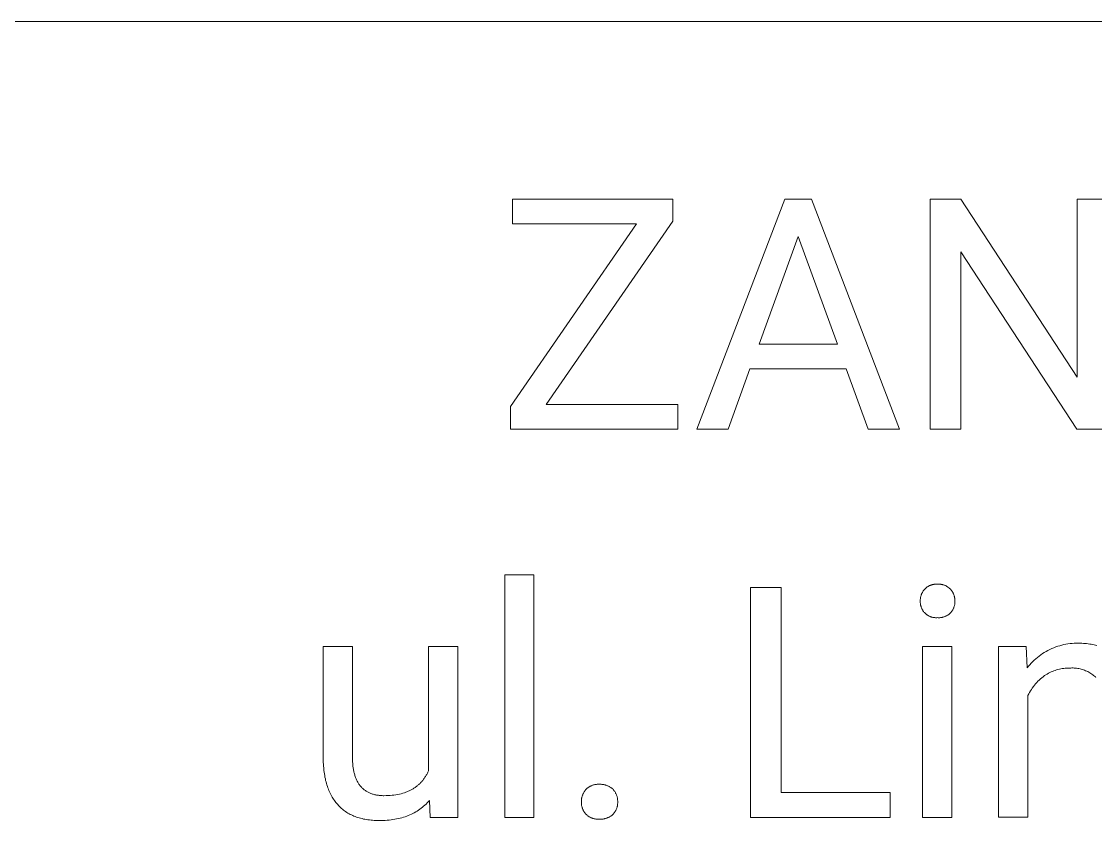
# Model space of a CAD drawing. Header units: millimetres. Extents: x 1422 to 6060, y -58 to 3182.
# Drawn here: x 4538.8 to 4743.9, y 307.9 to 460.5 of the extents above; entities that cross this region are included whole.
import ezdxf

# ---------------------------------------------------------------- set-up
doc = ezdxf.new("R2010")
doc.units = ezdxf.units.MM
doc.header["$MEASUREMENT"] = 0
doc.layers.add('Domyślny', color=7, linetype='Continuous', true_color=0x000000)

msp = doc.modelspace()

# ---------------------------------------------------------------- linework, layer by layer
at = {"layer": 'Domyślny', "color": 18, "lineweight": 15, "true_color": 0x000000}
for p, q in [((6055.35, 460.5), (4307.18, 460.5)), ((4632.56, 421.84), (4632.56, 426.58)), ((4632.56, 426.58), (4663.17, 426.58)), ((4663.17, 426.58), (4663.17, 422.36)), ((4667.78, 382.66), (4684.56, 426.58)), ((4684.56, 426.58), (4689.62, 426.58)), ((4689.62, 426.58), (4706.42, 382.66)), ((4712.33, 382.66), (4712.33, 426.58)), ((4712.33, 426.58), (4718.15, 426.58)), ((4718.15, 426.58), (4740.33, 392.59)), ((4740.33, 392.59), (4740.33, 426.58)), ((4740.33, 426.58), (4746.09, 426.58)), ((4632.17, 387.01), (4656.24, 421.84)), ((4656.24, 421.84), (4632.56, 421.84)), ((4663.17, 422.36), (4639.02, 387.4)), ((4687.09, 419.43), (4679.64, 398.89)), ((4694.58, 398.89), (4687.09, 419.43)), ((4740.27, 382.66), (4718.15, 416.5)), ((4718.15, 416.5), (4718.15, 382.66)), ((4679.64, 398.89), (4694.58, 398.89)), ((4677.9, 394.15), (4673.76, 382.66)), ((4696.29, 394.15), (4677.9, 394.15)), ((4700.49, 382.66), (4696.29, 394.15)), ((4632.17, 382.66), (4632.17, 387.01)), ((4639.02, 387.4), (4664.14, 387.4)), ((4664.14, 387.4), (4664.14, 382.66)), ((4664.14, 382.66), (4632.17, 382.66)), ((4673.76, 382.66), (4667.78, 382.66)), ((4706.42, 382.66), (4700.49, 382.66)), ((4718.15, 382.66), (4712.33, 382.66)), ((4746.09, 382.66), (4740.27, 382.66)), ((4631.08, 308.54), (4631.08, 354.87)), ((4631.08, 354.87), (4636.66, 354.87)), ((4636.66, 354.87), (4636.66, 308.54)), ((4711.91, 352.64), (4712, 352.69)), ((4712, 352.69), (4712.09, 352.74)), ((4712.09, 352.74), (4712.18, 352.79)), ((4712.18, 352.79), (4712.28, 352.83)), ((4712.28, 352.83), (4712.37, 352.87)), ((4712.37, 352.87), (4712.47, 352.9)), ((4712.47, 352.9), (4712.57, 352.94)), ((4712.57, 352.94), (4712.67, 352.97)), ((4712.67, 352.97), (4712.77, 352.99)), ((4712.77, 352.99), (4712.87, 353.01)), ((4712.87, 353.01), (4712.98, 353.03)), ((4712.98, 353.03), (4713.08, 353.05)), ((4713.08, 353.05), (4713.18, 353.06)), ((4713.18, 353.06), (4713.29, 353.07)), ((4713.29, 353.07), (4713.39, 353.07)), ((4713.39, 353.07), (4713.49, 353.07)), ((4713.49, 353.07), (4713.6, 353.07)), ((4713.6, 353.07), (4713.7, 353.06)), ((4713.7, 353.06), (4713.81, 353.07)), ((4713.81, 353.07), (4713.91, 353.07)), ((4713.91, 353.07), (4714.02, 353.07)), ((4714.02, 353.07), (4714.12, 353.06)), ((4714.12, 353.06), (4714.23, 353.05)), ((4714.23, 353.05), (4714.33, 353.04)), ((4714.33, 353.04), (4714.43, 353.03)), ((4714.43, 353.03), (4714.54, 353.01)), ((4714.54, 353.01), (4714.64, 352.99)), ((4714.64, 352.99), (4714.74, 352.96)), ((4714.74, 352.96), (4714.84, 352.93)), ((4714.84, 352.93), (4714.94, 352.9)), ((4714.94, 352.9), (4715.04, 352.86)), ((4715.04, 352.86), (4715.14, 352.82)), ((4715.14, 352.82), (4715.23, 352.78)), ((4715.23, 352.78), (4715.33, 352.74)), ((4715.33, 352.74), (4715.42, 352.69)), ((4715.42, 352.69), (4715.51, 352.64)), ((4678.02, 308.54), (4678.02, 352.46)), ((4678.02, 352.46), (4683.84, 352.46)), ((4683.84, 352.46), (4683.84, 313.28)), ((4710.48, 350.59), (4710.5, 350.69)), ((4710.5, 350.69), (4710.53, 350.8)), ((4710.53, 350.8), (4710.56, 350.9)), ((4710.56, 350.9), (4710.6, 351.01)), ((4710.6, 351.01), (4710.63, 351.11)), ((4710.63, 351.11), (4710.67, 351.21)), ((4710.67, 351.21), (4710.72, 351.31)), ((4710.72, 351.31), (4710.77, 351.41)), ((4710.77, 351.41), (4710.82, 351.5)), ((4710.82, 351.5), (4710.87, 351.6)), ((4710.87, 351.6), (4710.93, 351.69)), ((4710.93, 351.69), (4710.99, 351.78)), ((4710.99, 351.78), (4711.05, 351.87)), ((4711.05, 351.87), (4711.12, 351.95)), ((4711.12, 351.95), (4711.19, 352.04)), ((4711.19, 352.04), (4711.26, 352.12)), ((4711.26, 352.12), (4711.33, 352.19)), ((4711.33, 352.19), (4711.41, 352.27)), ((4711.41, 352.27), (4711.49, 352.33)), ((4711.49, 352.33), (4711.57, 352.4)), ((4711.57, 352.4), (4711.65, 352.47)), ((4711.65, 352.47), (4711.73, 352.53)), ((4711.73, 352.53), (4711.82, 352.58)), ((4711.82, 352.58), (4711.91, 352.64)), ((4715.51, 352.64), (4715.6, 352.58)), ((4715.6, 352.58), (4715.69, 352.52)), ((4715.69, 352.52), (4715.78, 352.46)), ((4715.78, 352.46), (4715.86, 352.4)), ((4715.86, 352.4), (4715.94, 352.33)), ((4715.94, 352.33), (4716.02, 352.26)), ((4716.02, 352.26), (4716.1, 352.19)), ((4716.1, 352.19), (4716.17, 352.12)), ((4716.17, 352.12), (4716.24, 352.04)), ((4716.24, 352.04), (4716.31, 351.95)), ((4716.31, 351.95), (4716.38, 351.87)), ((4716.38, 351.87), (4716.44, 351.78)), ((4716.44, 351.78), (4716.5, 351.69)), ((4716.5, 351.69), (4716.56, 351.6)), ((4716.56, 351.6), (4716.62, 351.5)), ((4716.62, 351.5), (4716.67, 351.41)), ((4716.67, 351.41), (4716.71, 351.31)), ((4716.71, 351.31), (4716.76, 351.21)), ((4716.76, 351.21), (4716.8, 351.11)), ((4716.8, 351.11), (4716.84, 351.01)), ((4716.84, 351.01), (4716.87, 350.9)), ((4716.87, 350.9), (4716.9, 350.8)), ((4716.9, 350.8), (4716.93, 350.69)), ((4716.93, 350.69), (4716.95, 350.59)), ((4710.41, 350.05), (4710.42, 350.16)), ((4710.41, 349.94), (4710.41, 350.05)), ((4710.41, 349.83), (4710.41, 349.94)), ((4710.41, 349.73), (4710.41, 349.83)), ((4710.41, 349.62), (4710.41, 349.73)), ((4710.42, 349.51), (4710.41, 349.62)), ((4710.42, 350.16), (4710.43, 350.27)), ((4710.43, 349.4), (4710.42, 349.51)), ((4710.43, 350.27), (4710.44, 350.37)), ((4710.44, 349.3), (4710.43, 349.4)), ((4710.44, 350.37), (4710.46, 350.48)), ((4710.46, 349.19), (4710.44, 349.3)), ((4710.46, 350.48), (4710.48, 350.59)), ((4710.48, 349.08), (4710.46, 349.19)), ((4710.5, 348.98), (4710.48, 349.08)), ((4710.53, 348.88), (4710.5, 348.98)), ((4710.56, 348.77), (4710.53, 348.88)), ((4710.59, 348.67), (4710.56, 348.77)), ((4710.63, 348.57), (4710.59, 348.67)), ((4710.67, 348.47), (4710.63, 348.57)), ((4716.8, 348.57), (4716.76, 348.47)), ((4716.84, 348.67), (4716.8, 348.57)), ((4716.88, 348.77), (4716.84, 348.67)), ((4716.91, 348.88), (4716.88, 348.77)), ((4716.93, 348.98), (4716.91, 348.88)), ((4716.96, 349.08), (4716.93, 348.98)), ((4716.95, 350.59), (4716.97, 350.48)), ((4716.98, 349.19), (4716.96, 349.08)), ((4716.97, 350.48), (4716.99, 350.37)), ((4716.99, 349.3), (4716.98, 349.19)), ((4716.99, 350.37), (4717, 350.27)), ((4717.01, 349.4), (4716.99, 349.3)), ((4717, 350.27), (4717.01, 350.16)), ((4717.01, 350.16), (4717.02, 350.05)), ((4717.02, 349.51), (4717.01, 349.4)), ((4717.02, 350.05), (4717.02, 349.94)), ((4717.02, 349.94), (4717.02, 349.83)), ((4717.02, 349.83), (4717.02, 349.73)), ((4717.02, 349.73), (4717.02, 349.62)), ((4717.02, 349.62), (4717.02, 349.51)), ((4710.72, 348.37), (4710.67, 348.47)), ((4710.76, 348.28), (4710.72, 348.37)), ((4710.82, 348.18), (4710.76, 348.28)), ((4710.87, 348.09), (4710.82, 348.18)), ((4710.93, 348), (4710.87, 348.09)), ((4710.99, 347.91), (4710.93, 348)), ((4711.05, 347.82), (4710.99, 347.91)), ((4711.12, 347.74), (4711.05, 347.82)), ((4711.19, 347.66), (4711.12, 347.74)), ((4711.26, 347.58), (4711.19, 347.66)), ((4711.33, 347.51), (4711.26, 347.58)), ((4711.41, 347.44), (4711.33, 347.51)), ((4711.49, 347.37), (4711.41, 347.44)), ((4711.57, 347.3), (4711.49, 347.37)), ((4711.65, 347.24), (4711.57, 347.3)), ((4711.74, 347.18), (4711.65, 347.24)), ((4711.82, 347.12), (4711.74, 347.18)), ((4711.91, 347.07), (4711.82, 347.12)), ((4712, 347.02), (4711.91, 347.07)), ((4712.09, 346.97), (4712, 347.02)), ((4712.19, 346.93), (4712.09, 346.97)), ((4712.28, 346.89), (4712.19, 346.93)), ((4712.38, 346.85), (4712.28, 346.89)), ((4712.48, 346.81), (4712.38, 346.85)), ((4712.58, 346.78), (4712.48, 346.81)), ((4712.67, 346.76), (4712.58, 346.78)), ((4712.78, 346.73), (4712.67, 346.76)), ((4712.88, 346.71), (4712.78, 346.73)), ((4712.98, 346.69), (4712.88, 346.71)), ((4713.08, 346.68), (4712.98, 346.69)), ((4713.18, 346.67), (4713.08, 346.68)), ((4713.29, 346.66), (4713.18, 346.67)), ((4713.39, 346.66), (4713.29, 346.66)), ((4713.49, 346.66), (4713.39, 346.66)), ((4713.6, 346.66), (4713.49, 346.66)), ((4713.7, 346.67), (4713.6, 346.66)), ((4713.81, 346.66), (4713.7, 346.67)), ((4713.92, 346.66), (4713.81, 346.66)), ((4714.03, 346.66), (4713.92, 346.66)), ((4714.14, 346.66), (4714.03, 346.66)), ((4714.24, 346.67), (4714.14, 346.66)), ((4714.35, 346.68), (4714.24, 346.67)), ((4714.46, 346.7), (4714.35, 346.68)), ((4714.57, 346.72), (4714.46, 346.7)), ((4714.67, 346.74), (4714.57, 346.72)), ((4714.78, 346.77), (4714.67, 346.74)), ((4714.88, 346.8), (4714.78, 346.77)), ((4714.98, 346.83), (4714.88, 346.8)), ((4715.09, 346.87), (4714.98, 346.83)), ((4715.19, 346.91), (4715.09, 346.87)), ((4715.29, 346.96), (4715.19, 346.91)), ((4715.38, 347.01), (4715.29, 346.96)), ((4715.48, 347.06), (4715.38, 347.01)), ((4715.57, 347.11), (4715.48, 347.06)), ((4715.67, 347.17), (4715.57, 347.11)), ((4715.76, 347.23), (4715.67, 347.17)), ((4715.84, 347.29), (4715.76, 347.23)), ((4715.93, 347.36), (4715.84, 347.29)), ((4716.01, 347.43), (4715.93, 347.36)), ((4716.09, 347.5), (4716.01, 347.43)), ((4716.17, 347.58), (4716.09, 347.5)), ((4716.24, 347.66), (4716.17, 347.58)), ((4716.31, 347.74), (4716.24, 347.66)), ((4716.38, 347.82), (4716.31, 347.74)), ((4716.44, 347.91), (4716.38, 347.82)), ((4716.51, 348), (4716.44, 347.91)), ((4716.56, 348.09), (4716.51, 348)), ((4716.62, 348.18), (4716.56, 348.09)), ((4716.67, 348.28), (4716.62, 348.18)), ((4716.72, 348.37), (4716.67, 348.28)), ((4716.76, 348.47), (4716.72, 348.37)), ((4596.44, 319.94), (4596.44, 341.17)), ((4596.44, 341.17), (4602.01, 341.17)), ((4602.01, 341.17), (4602.01, 320.09)), ((4616.54, 317.44), (4616.54, 341.17)), ((4616.54, 341.17), (4622.13, 341.17)), ((4622.13, 341.17), (4622.13, 308.54)), ((4710.86, 308.54), (4710.86, 341.17)), ((4710.86, 341.17), (4716.43, 341.17)), ((4716.43, 341.17), (4716.43, 308.54)), ((4725.37, 308.55), (4725.37, 341.18)), ((4725.37, 341.18), (4730.65, 341.18)), ((4730.65, 341.18), (4730.83, 337.07)), ((4734.44, 340.23), (4734.79, 340.42)), ((4734.79, 340.42), (4735.15, 340.61)), ((4735.15, 340.61), (4735.52, 340.77)), ((4735.52, 340.77), (4735.89, 340.93)), ((4735.89, 340.93), (4736.26, 341.07)), ((4736.26, 341.07), (4736.65, 341.2)), ((4736.65, 341.2), (4737.03, 341.32)), ((4737.03, 341.32), (4737.42, 341.43)), ((4737.42, 341.43), (4737.81, 341.52)), ((4737.81, 341.52), (4738.21, 341.6)), ((4738.21, 341.6), (4738.6, 341.66)), ((4738.6, 341.66), (4739, 341.71)), ((4739, 341.71), (4739.4, 341.75)), ((4739.4, 341.75), (4739.8, 341.77)), ((4739.8, 341.77), (4740.21, 341.78)), ((4740.21, 341.78), (4740.61, 341.78)), ((4740.61, 341.78), (4740.93, 341.78)), ((4740.93, 341.78), (4741.25, 341.77)), ((4741.25, 341.77), (4741.56, 341.75)), ((4741.56, 341.75), (4741.86, 341.73)), ((4741.86, 341.73), (4742.16, 341.71)), ((4742.16, 341.71), (4742.46, 341.68)), ((4742.46, 341.68), (4742.75, 341.64)), ((4742.75, 341.64), (4743.04, 341.6)), ((4743.04, 341.6), (4743.32, 341.55)), ((4743.32, 341.55), (4743.59, 341.49)), ((4743.59, 341.49), (4743.86, 341.43)), ((4743.86, 341.43), (4744.13, 341.37)), ((4731.89, 338.28), (4732.18, 338.56)), ((4732.18, 338.56), (4732.48, 338.83)), ((4732.48, 338.83), (4732.78, 339.09)), ((4732.78, 339.09), (4733.1, 339.34)), ((4733.1, 339.34), (4733.42, 339.58)), ((4733.42, 339.58), (4733.75, 339.81)), ((4733.75, 339.81), (4734.09, 340.03)), ((4734.09, 340.03), (4734.44, 340.23)), ((4730.83, 337.07), (4731.08, 337.39)), ((4731.08, 337.39), (4731.34, 337.69)), ((4731.34, 337.69), (4731.61, 337.99)), ((4731.61, 337.99), (4731.89, 338.28)), ((4735.37, 336.3), (4735.12, 336.18)), ((4735.63, 336.41), (4735.37, 336.3)), ((4735.89, 336.52), (4735.63, 336.41)), ((4736.15, 336.61), (4735.89, 336.52)), ((4736.42, 336.7), (4736.15, 336.61)), ((4736.69, 336.77), (4736.42, 336.7)), ((4736.96, 336.84), (4736.69, 336.77)), ((4737.24, 336.9), (4736.96, 336.84)), ((4737.51, 336.94), (4737.24, 336.9)), ((4737.79, 336.98), (4737.51, 336.94)), ((4738.07, 337.01), (4737.79, 336.98)), ((4738.35, 337.03), (4738.07, 337.01)), ((4738.63, 337.04), (4738.35, 337.03)), ((4738.91, 337.04), (4738.63, 337.04)), ((4739.13, 337.05), (4738.91, 337.04)), ((4739.36, 337.06), (4739.13, 337.05)), ((4739.58, 337.06), (4739.36, 337.06)), ((4739.8, 337.05), (4739.58, 337.06)), ((4740.03, 337.04), (4739.8, 337.05)), ((4740.25, 337.01), (4740.03, 337.04)), ((4740.47, 336.98), (4740.25, 337.01)), ((4740.69, 336.94), (4740.47, 336.98)), ((4740.91, 336.9), (4740.69, 336.94)), ((4741.13, 336.84), (4740.91, 336.9)), ((4741.34, 336.78), (4741.13, 336.84)), ((4741.56, 336.71), (4741.34, 336.78)), ((4741.77, 336.64), (4741.56, 336.71)), ((4741.98, 336.55), (4741.77, 336.64)), ((4742.18, 336.46), (4741.98, 336.55)), ((4742.38, 336.37), (4742.18, 336.46)), ((4742.58, 336.26), (4742.38, 336.37)), ((4742.77, 336.15), (4742.58, 336.26)), ((4732.65, 334.28), (4732.42, 334.03)), ((4732.88, 334.52), (4732.65, 334.28)), ((4733.12, 334.75), (4732.88, 334.52)), ((4733.37, 334.98), (4733.12, 334.75)), ((4733.62, 335.2), (4733.37, 334.98)), ((4733.88, 335.4), (4733.62, 335.2)), ((4734.15, 335.6), (4733.88, 335.4)), ((4734.39, 335.76), (4734.15, 335.6)), ((4734.63, 335.91), (4734.39, 335.76)), ((4734.87, 336.05), (4734.63, 335.91)), ((4735.12, 336.18), (4734.87, 336.05)), ((4742.97, 336.04), (4742.77, 336.15)), ((4743.15, 335.91), (4742.97, 336.04)), ((4743.33, 335.78), (4743.15, 335.91)), ((4743.51, 335.65), (4743.33, 335.78)), ((4743.68, 335.5), (4743.51, 335.65)), ((4743.85, 335.36), (4743.68, 335.5)), ((4743.95, 335.25), (4743.85, 335.36)), ((4731.27, 332.4), (4731.11, 332.1)), ((4731.44, 332.68), (4731.27, 332.4)), ((4731.62, 332.97), (4731.44, 332.68)), ((4731.8, 333.24), (4731.62, 332.97)), ((4732, 333.51), (4731.8, 333.24)), ((4732.21, 333.78), (4732, 333.51)), ((4732.42, 334.03), (4732.21, 333.78)), ((4731.11, 332.1), (4730.96, 331.8)), ((4730.96, 331.8), (4730.96, 308.55)), ((4596.45, 319.21), (4596.44, 319.94)), ((4602.01, 320.09), (4602.02, 319.64)), ((4596.48, 318.5), (4596.45, 319.21)), ((4596.54, 317.82), (4596.48, 318.5)), ((4596.58, 317.48), (4596.54, 317.82)), ((4602.02, 319.64), (4602.03, 319.2)), ((4602.03, 319.2), (4602.06, 318.77)), ((4602.06, 318.77), (4602.11, 318.36)), ((4602.11, 318.36), (4602.16, 317.96)), ((4602.16, 317.96), (4602.19, 317.76)), ((4596.62, 317.15), (4596.58, 317.48)), ((4596.66, 316.83), (4596.62, 317.15)), ((4596.72, 316.51), (4596.66, 316.83)), ((4596.77, 316.2), (4596.72, 316.51)), ((4596.84, 315.9), (4596.77, 316.2)), ((4596.9, 315.6), (4596.84, 315.9)), ((4602.19, 317.76), (4602.22, 317.57)), ((4602.22, 317.57), (4602.26, 317.39)), ((4602.26, 317.39), (4602.3, 317.2)), ((4602.3, 317.2), (4602.34, 317.03)), ((4602.34, 317.03), (4602.39, 316.85)), ((4602.39, 316.85), (4602.44, 316.68)), ((4602.44, 316.68), (4602.49, 316.51)), ((4602.49, 316.51), (4602.54, 316.35)), ((4602.54, 316.35), (4602.6, 316.18)), ((4602.6, 316.18), (4602.66, 316.03)), ((4602.66, 316.03), (4602.73, 315.87)), ((4602.73, 315.87), (4602.79, 315.72)), ((4615.51, 315.7), (4615.6, 315.82)), ((4615.6, 315.82), (4615.69, 315.94)), ((4615.69, 315.94), (4615.78, 316.07)), ((4615.78, 316.07), (4615.86, 316.19)), ((4615.86, 316.19), (4615.95, 316.32)), ((4615.95, 316.32), (4616.03, 316.45)), ((4616.03, 316.45), (4616.11, 316.59)), ((4616.11, 316.59), (4616.19, 316.72)), ((4616.19, 316.72), (4616.26, 316.86)), ((4616.26, 316.86), (4616.34, 317)), ((4616.34, 317), (4616.41, 317.14)), ((4616.41, 317.14), (4616.48, 317.29)), ((4616.48, 317.29), (4616.54, 317.44)), ((4596.98, 315.3), (4596.9, 315.6)), ((4597.06, 315.01), (4596.98, 315.3)), ((4597.14, 314.73), (4597.06, 315.01)), ((4597.23, 314.45), (4597.14, 314.73)), ((4597.32, 314.18), (4597.23, 314.45)), ((4597.42, 313.91), (4597.32, 314.18)), ((4597.53, 313.65), (4597.42, 313.91)), ((4602.79, 315.72), (4602.86, 315.58)), ((4602.86, 315.58), (4602.93, 315.43)), ((4602.93, 315.43), (4603.01, 315.29)), ((4603.01, 315.29), (4603.09, 315.16)), ((4603.09, 315.16), (4603.17, 315.03)), ((4603.17, 315.03), (4603.25, 314.9)), ((4603.25, 314.9), (4603.34, 314.77)), ((4603.34, 314.77), (4603.43, 314.65)), ((4603.43, 314.65), (4603.52, 314.53)), ((4603.52, 314.53), (4603.62, 314.42)), ((4603.62, 314.42), (4603.72, 314.31)), ((4603.72, 314.31), (4603.82, 314.2)), ((4603.82, 314.2), (4603.92, 314.1)), ((4603.92, 314.1), (4604.03, 314)), ((4604.03, 314), (4604.14, 313.9)), ((4604.14, 313.9), (4604.25, 313.81)), ((4604.25, 313.81), (4604.37, 313.72)), ((4604.37, 313.72), (4604.49, 313.64)), ((4612.96, 313.66), (4613.09, 313.73)), ((4613.09, 313.73), (4613.23, 313.8)), ((4613.23, 313.8), (4613.36, 313.87)), ((4613.36, 313.87), (4613.5, 313.95)), ((4613.5, 313.95), (4613.63, 314.02)), ((4613.63, 314.02), (4613.75, 314.11)), ((4613.75, 314.11), (4613.88, 314.19)), ((4613.88, 314.19), (4614, 314.27)), ((4614, 314.27), (4614.12, 314.36)), ((4614.12, 314.36), (4614.24, 314.45)), ((4614.24, 314.45), (4614.36, 314.54)), ((4614.36, 314.54), (4614.48, 314.63)), ((4614.48, 314.63), (4614.59, 314.73)), ((4614.59, 314.73), (4614.7, 314.83)), ((4614.7, 314.83), (4614.81, 314.93)), ((4614.81, 314.93), (4614.91, 315.03)), ((4614.91, 315.03), (4615.02, 315.14)), ((4615.02, 315.14), (4615.12, 315.25)), ((4615.12, 315.25), (4615.22, 315.36)), ((4615.22, 315.36), (4615.32, 315.47)), ((4615.32, 315.47), (4615.42, 315.59)), ((4615.42, 315.59), (4615.51, 315.7)), ((4646.44, 313.69), (4646.51, 313.79)), ((4646.51, 313.79), (4646.59, 313.88)), ((4646.59, 313.88), (4646.67, 313.96)), ((4646.67, 313.96), (4646.76, 314.03)), ((4646.76, 314.03), (4646.84, 314.11)), ((4646.84, 314.11), (4646.93, 314.18)), ((4646.93, 314.18), (4647.02, 314.24)), ((4647.02, 314.24), (4647.11, 314.31)), ((4647.11, 314.31), (4647.21, 314.37)), ((4647.21, 314.37), (4647.31, 314.43)), ((4647.31, 314.43), (4647.41, 314.48)), ((4647.41, 314.48), (4647.51, 314.53)), ((4647.51, 314.53), (4647.61, 314.58)), ((4647.61, 314.58), (4647.71, 314.62)), ((4647.71, 314.62), (4647.82, 314.66)), ((4647.82, 314.66), (4647.93, 314.7)), ((4647.93, 314.7), (4648.04, 314.73)), ((4648.04, 314.73), (4648.15, 314.76)), ((4648.15, 314.76), (4648.26, 314.79)), ((4648.26, 314.79), (4648.37, 314.81)), ((4648.37, 314.81), (4648.48, 314.83)), ((4648.48, 314.83), (4648.59, 314.84)), ((4648.59, 314.84), (4648.7, 314.85)), ((4648.7, 314.85), (4648.82, 314.86)), ((4648.82, 314.86), (4648.93, 314.86)), ((4648.93, 314.86), (4649.04, 314.85)), ((4649.04, 314.85), (4649.16, 314.85)), ((4649.16, 314.85), (4649.28, 314.85)), ((4649.28, 314.85), (4649.4, 314.85)), ((4649.4, 314.85), (4649.52, 314.85)), ((4649.52, 314.85), (4649.64, 314.84)), ((4649.64, 314.84), (4649.76, 314.83)), ((4649.76, 314.83), (4649.87, 314.82)), ((4649.87, 314.82), (4649.99, 314.8)), ((4649.99, 314.8), (4650.11, 314.77)), ((4650.11, 314.77), (4650.23, 314.75)), ((4650.23, 314.75), (4650.34, 314.71)), ((4650.34, 314.71), (4650.46, 314.68)), ((4650.46, 314.68), (4650.57, 314.64)), ((4650.57, 314.64), (4650.68, 314.59)), ((4650.68, 314.59), (4650.79, 314.55)), ((4650.79, 314.55), (4650.9, 314.5)), ((4650.9, 314.5), (4651.01, 314.44)), ((4651.01, 314.44), (4651.11, 314.38)), ((4651.11, 314.38), (4651.22, 314.32)), ((4651.22, 314.32), (4651.32, 314.25)), ((4651.32, 314.25), (4651.41, 314.19)), ((4651.41, 314.19), (4651.51, 314.11)), ((4651.51, 314.11), (4651.6, 314.04)), ((4651.6, 314.04), (4651.69, 313.96)), ((4651.69, 313.96), (4651.78, 313.88)), ((4651.78, 313.88), (4651.86, 313.79)), ((4651.86, 313.79), (4651.93, 313.69)), ((4597.64, 313.4), (4597.53, 313.65)), ((4597.75, 313.15), (4597.64, 313.4)), ((4597.88, 312.9), (4597.75, 313.15)), ((4598, 312.67), (4597.88, 312.9)), ((4598.13, 312.43), (4598, 312.67)), ((4598.27, 312.21), (4598.13, 312.43)), ((4598.41, 311.99), (4598.27, 312.21)), ((4598.56, 311.77), (4598.41, 311.99)), ((4598.71, 311.56), (4598.56, 311.77)), ((4604.49, 313.64), (4604.61, 313.56)), ((4604.61, 313.56), (4604.74, 313.48)), ((4604.74, 313.48), (4604.86, 313.4)), ((4604.86, 313.4), (4604.99, 313.33)), ((4604.99, 313.33), (4605.13, 313.27)), ((4605.13, 313.27), (4605.27, 313.2)), ((4605.27, 313.2), (4605.4, 313.14)), ((4605.4, 313.14), (4605.55, 313.09)), ((4605.55, 313.09), (4605.69, 313.04)), ((4605.69, 313.04), (4605.84, 312.99)), ((4605.84, 312.99), (4605.99, 312.94)), ((4605.99, 312.94), (4606.15, 312.9)), ((4606.15, 312.9), (4606.3, 312.86)), ((4606.3, 312.86), (4606.46, 312.83)), ((4606.46, 312.83), (4606.63, 312.8)), ((4606.63, 312.8), (4606.79, 312.77)), ((4606.79, 312.77), (4606.96, 312.75)), ((4606.96, 312.75), (4607.13, 312.73)), ((4607.13, 312.73), (4607.31, 312.71)), ((4607.31, 312.71), (4607.48, 312.7)), ((4607.48, 312.7), (4607.66, 312.69)), ((4607.66, 312.69), (4607.85, 312.68)), ((4607.85, 312.68), (4608.03, 312.68)), ((4608.03, 312.68), (4608.43, 312.69)), ((4608.43, 312.69), (4608.82, 312.7)), ((4608.82, 312.7), (4609.2, 312.72)), ((4609.2, 312.72), (4609.57, 312.75)), ((4609.57, 312.75), (4609.93, 312.8)), ((4609.93, 312.8), (4610.29, 312.85)), ((4610.29, 312.85), (4610.63, 312.91)), ((4610.63, 312.91), (4610.97, 312.98)), ((4610.97, 312.98), (4611.3, 313.06)), ((4611.3, 313.06), (4611.62, 313.15)), ((4611.62, 313.15), (4611.93, 313.24)), ((4611.93, 313.24), (4612.08, 313.3)), ((4612.08, 313.3), (4612.23, 313.35)), ((4612.23, 313.35), (4612.38, 313.41)), ((4612.38, 313.41), (4612.53, 313.47)), ((4612.53, 313.47), (4612.67, 313.53)), ((4612.67, 313.53), (4612.82, 313.59)), ((4612.82, 313.59), (4612.96, 313.66)), ((4616.7, 311.77), (4616.49, 311.53)), ((4616.82, 308.54), (4616.7, 311.77)), ((4645.71, 311.71), (4645.72, 311.82)), ((4645.71, 311.59), (4645.71, 311.71)), ((4645.72, 311.82), (4645.73, 311.94)), ((4645.73, 311.94), (4645.75, 312.06)), ((4645.75, 312.06), (4645.77, 312.18)), ((4645.77, 312.18), (4645.79, 312.3)), ((4645.79, 312.3), (4645.82, 312.41)), ((4645.82, 312.41), (4645.85, 312.53)), ((4645.85, 312.53), (4645.88, 312.64)), ((4645.88, 312.64), (4645.92, 312.75)), ((4645.92, 312.75), (4645.97, 312.87)), ((4645.97, 312.87), (4646.01, 312.98)), ((4646.01, 312.98), (4646.06, 313.08)), ((4646.06, 313.08), (4646.12, 313.19)), ((4646.12, 313.19), (4646.18, 313.3)), ((4646.18, 313.3), (4646.24, 313.4)), ((4646.24, 313.4), (4646.3, 313.5)), ((4646.3, 313.5), (4646.37, 313.6)), ((4646.37, 313.6), (4646.44, 313.69)), ((4651.93, 313.69), (4652, 313.6)), ((4652, 313.6), (4652.07, 313.5)), ((4652.07, 313.5), (4652.14, 313.4)), ((4652.14, 313.4), (4652.2, 313.3)), ((4652.2, 313.3), (4652.26, 313.19)), ((4652.26, 313.19), (4652.31, 313.08)), ((4652.31, 313.08), (4652.36, 312.98)), ((4652.36, 312.98), (4652.41, 312.87)), ((4652.41, 312.87), (4652.45, 312.76)), ((4652.45, 312.76), (4652.49, 312.64)), ((4652.49, 312.64), (4652.52, 312.53)), ((4652.52, 312.53), (4652.55, 312.41)), ((4652.55, 312.41), (4652.58, 312.3)), ((4652.58, 312.3), (4652.6, 312.18)), ((4652.6, 312.18), (4652.62, 312.06)), ((4652.62, 312.06), (4652.63, 311.94)), ((4652.63, 311.94), (4652.64, 311.82)), ((4652.64, 311.82), (4652.65, 311.71)), ((4652.65, 311.71), (4652.65, 311.59)), ((4683.84, 313.28), (4704.65, 313.28)), ((4704.65, 313.28), (4704.65, 308.54)), ((4598.87, 311.36), (4598.71, 311.56)), ((4599.03, 311.16), (4598.87, 311.36)), ((4599.2, 310.97), (4599.03, 311.16)), ((4599.37, 310.78), (4599.2, 310.97)), ((4599.55, 310.6), (4599.37, 310.78)), ((4599.73, 310.42), (4599.55, 310.6)), ((4599.92, 310.26), (4599.73, 310.42)), ((4600.11, 310.09), (4599.92, 310.26)), ((4600.31, 309.94), (4600.11, 310.09)), ((4600.51, 309.78), (4600.31, 309.94)), ((4600.71, 309.64), (4600.51, 309.78)), ((4600.93, 309.5), (4600.71, 309.64)), ((4614.36, 309.75), (4614.09, 309.58)), ((4614.62, 309.91), (4614.36, 309.75)), ((4614.88, 310.09), (4614.62, 309.91)), ((4615.12, 310.27), (4614.88, 310.09)), ((4615.37, 310.46), (4615.12, 310.27)), ((4615.6, 310.66), (4615.37, 310.46)), ((4615.83, 310.87), (4615.6, 310.66)), ((4616.06, 311.08), (4615.83, 310.87)), ((4616.28, 311.3), (4616.06, 311.08)), ((4616.49, 311.53), (4616.28, 311.3)), ((4645.71, 311.47), (4645.71, 311.59)), ((4645.71, 311.36), (4645.71, 311.47)), ((4645.71, 311.25), (4645.71, 311.36)), ((4645.72, 311.14), (4645.71, 311.25)), ((4645.73, 311.03), (4645.72, 311.14)), ((4645.75, 310.92), (4645.73, 311.03)), ((4645.76, 310.81), (4645.75, 310.92)), ((4645.79, 310.7), (4645.76, 310.81)), ((4645.81, 310.59), (4645.79, 310.7)), ((4645.84, 310.48), (4645.81, 310.59)), ((4645.87, 310.38), (4645.84, 310.48)), ((4645.91, 310.27), (4645.87, 310.38)), ((4645.95, 310.17), (4645.91, 310.27)), ((4645.99, 310.07), (4645.95, 310.17)), ((4646.04, 309.97), (4645.99, 310.07)), ((4646.08, 309.87), (4646.04, 309.97)), ((4646.14, 309.77), (4646.08, 309.87)), ((4646.19, 309.68), (4646.14, 309.77)), ((4646.25, 309.58), (4646.19, 309.68)), ((4652.18, 309.68), (4652.12, 309.58)), ((4652.24, 309.77), (4652.18, 309.68)), ((4652.29, 309.87), (4652.24, 309.77)), ((4652.34, 309.97), (4652.29, 309.87)), ((4652.38, 310.07), (4652.34, 309.97)), ((4652.43, 310.17), (4652.38, 310.07)), ((4652.46, 310.27), (4652.43, 310.17)), ((4652.5, 310.38), (4652.46, 310.27)), ((4652.53, 310.48), (4652.5, 310.38)), ((4652.56, 310.59), (4652.53, 310.48)), ((4652.58, 310.7), (4652.56, 310.59)), ((4652.6, 310.81), (4652.58, 310.7)), ((4652.62, 310.92), (4652.6, 310.81)), ((4652.63, 311.03), (4652.62, 310.92)), ((4652.64, 311.14), (4652.63, 311.03)), ((4652.65, 311.25), (4652.64, 311.14)), ((4652.65, 311.59), (4652.65, 311.47)), ((4652.65, 311.47), (4652.65, 311.36)), ((4652.65, 311.36), (4652.65, 311.25)), ((4601.14, 309.37), (4600.93, 309.5)), ((4601.36, 309.24), (4601.14, 309.37)), ((4601.59, 309.12), (4601.36, 309.24)), ((4601.82, 309), (4601.59, 309.12)), ((4602.06, 308.89), (4601.82, 309)), ((4602.3, 308.79), (4602.06, 308.89)), ((4602.54, 308.69), (4602.3, 308.79)), ((4602.79, 308.6), (4602.54, 308.69)), ((4603.05, 308.52), (4602.79, 308.6)), ((4603.31, 308.44), (4603.05, 308.52)), ((4603.58, 308.36), (4603.31, 308.44)), ((4603.85, 308.3), (4603.58, 308.36)), ((4604.12, 308.23), (4603.85, 308.3)), ((4604.4, 308.18), (4604.12, 308.23)), ((4604.69, 308.13), (4604.4, 308.18)), ((4604.97, 308.08), (4604.69, 308.13)), ((4605.27, 308.05), (4604.97, 308.08)), ((4605.57, 308.01), (4605.27, 308.05)), ((4605.87, 307.99), (4605.57, 308.01)), ((4606.18, 307.97), (4605.87, 307.99)), ((4606.5, 307.95), (4606.18, 307.97)), ((4606.81, 307.94), (4606.5, 307.95)), ((4607.14, 307.94), (4606.81, 307.94)), ((4607.53, 307.94), (4607.14, 307.94)), ((4607.91, 307.95), (4607.53, 307.94)), ((4608.29, 307.97), (4607.91, 307.95)), ((4608.66, 308), (4608.29, 307.97)), ((4609.03, 308.03), (4608.66, 308)), ((4609.39, 308.07), (4609.03, 308.03)), ((4609.75, 308.12), (4609.39, 308.07)), ((4610.1, 308.18), (4609.75, 308.12)), ((4610.44, 308.24), (4610.1, 308.18)), ((4610.78, 308.31), (4610.44, 308.24)), ((4611.11, 308.39), (4610.78, 308.31)), ((4611.43, 308.48), (4611.11, 308.39)), ((4611.75, 308.57), (4611.43, 308.48)), ((4612.07, 308.67), (4611.75, 308.57)), ((4612.37, 308.78), (4612.07, 308.67)), ((4612.68, 308.89), (4612.37, 308.78)), ((4612.97, 309.02), (4612.68, 308.89)), ((4613.26, 309.15), (4612.97, 309.02)), ((4613.54, 309.29), (4613.26, 309.15)), ((4613.82, 309.43), (4613.54, 309.29)), ((4614.09, 309.58), (4613.82, 309.43)), ((4622.13, 308.54), (4616.82, 308.54)), ((4636.66, 308.54), (4631.08, 308.54)), ((4646.31, 309.49), (4646.25, 309.58)), ((4646.38, 309.4), (4646.31, 309.49)), ((4646.45, 309.32), (4646.38, 309.4)), ((4646.52, 309.23), (4646.45, 309.32)), ((4646.59, 309.15), (4646.52, 309.23)), ((4646.67, 309.07), (4646.59, 309.15)), ((4646.76, 309), (4646.67, 309.07)), ((4646.84, 308.92), (4646.76, 309)), ((4646.93, 308.85), (4646.84, 308.92)), ((4647.02, 308.79), (4646.93, 308.85)), ((4647.12, 308.72), (4647.02, 308.79)), ((4647.21, 308.66), (4647.12, 308.72)), ((4647.31, 308.61), (4647.21, 308.66)), ((4647.41, 308.55), (4647.31, 308.61)), ((4647.51, 308.51), (4647.41, 308.55)), ((4647.61, 308.46), (4647.51, 308.51)), ((4647.72, 308.42), (4647.61, 308.46)), ((4647.82, 308.38), (4647.72, 308.42)), ((4647.93, 308.34), (4647.82, 308.38)), ((4648.04, 308.31), (4647.93, 308.34)), ((4648.15, 308.28), (4648.04, 308.31)), ((4648.26, 308.26), (4648.15, 308.28)), ((4648.37, 308.24), (4648.26, 308.26)), ((4648.48, 308.22), (4648.37, 308.24)), ((4648.59, 308.21), (4648.48, 308.22)), ((4648.71, 308.2), (4648.59, 308.21)), ((4648.82, 308.2), (4648.71, 308.2)), ((4648.93, 308.2), (4648.82, 308.2)), ((4649.04, 308.2), (4648.93, 308.2)), ((4649.16, 308.21), (4649.04, 308.2)), ((4649.28, 308.2), (4649.16, 308.21)), ((4649.4, 308.2), (4649.28, 308.2)), ((4649.51, 308.2), (4649.4, 308.2)), ((4649.63, 308.21), (4649.51, 308.2)), ((4649.75, 308.22), (4649.63, 308.21)), ((4649.87, 308.23), (4649.75, 308.22)), ((4649.99, 308.25), (4649.87, 308.23)), ((4650.11, 308.27), (4649.99, 308.25)), ((4650.22, 308.3), (4650.11, 308.27)), ((4650.34, 308.33), (4650.22, 308.3)), ((4650.45, 308.36), (4650.34, 308.33)), ((4650.57, 308.4), (4650.45, 308.36)), ((4650.68, 308.45), (4650.57, 308.4)), ((4650.79, 308.49), (4650.68, 308.45)), ((4650.9, 308.54), (4650.79, 308.49)), ((4651.01, 308.59), (4650.9, 308.54)), ((4651.11, 308.65), (4651.01, 308.59)), ((4651.21, 308.71), (4651.11, 308.65)), ((4651.31, 308.78), (4651.21, 308.71)), ((4651.41, 308.85), (4651.31, 308.78)), ((4651.51, 308.92), (4651.41, 308.85)), ((4651.6, 308.99), (4651.51, 308.92)), ((4651.69, 309.07), (4651.6, 308.99)), ((4651.78, 309.15), (4651.69, 309.07)), ((4651.86, 309.23), (4651.78, 309.15)), ((4651.93, 309.32), (4651.86, 309.23)), ((4651.99, 309.4), (4651.93, 309.32)), ((4652.06, 309.49), (4651.99, 309.4)), ((4652.12, 309.58), (4652.06, 309.49)), ((4704.65, 308.54), (4678.02, 308.54)), ((4716.43, 308.54), (4710.86, 308.54)), ((4730.96, 308.55), (4725.37, 308.55))]:
    msp.add_line(p, q, dxfattribs=at)

doc.saveas('drawing.dxf')
